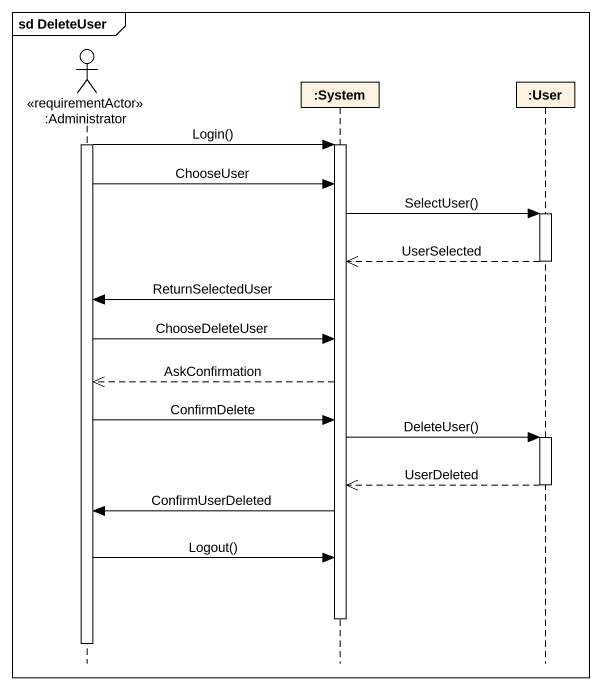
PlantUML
@startuml
mainframe sd DeleteUser
hide footbox
actor ":Administrator" as Administrator <<requirementActor>>
participant ":System" as System
participant ":User" as User

activate Administrator
Administrator -> System : Login()
activate System
Administrator -> System : ChooseUser
System -> User : SelectUser()
activate User
User -->> System : UserSelected
deactivate User
System -> Administrator : ReturnSelectedUser
Administrator -> System : ChooseDeleteUser
System -->> Administrator : AskConfirmation
Administrator -> System : ConfirmDelete
System -> User : DeleteUser()
activate User
User -->> System : UserDeleted
deactivate User
System -> Administrator : ConfirmUserDeleted
Administrator -> System : Logout()
deactivate System
deactivate Administrator
@enduml
